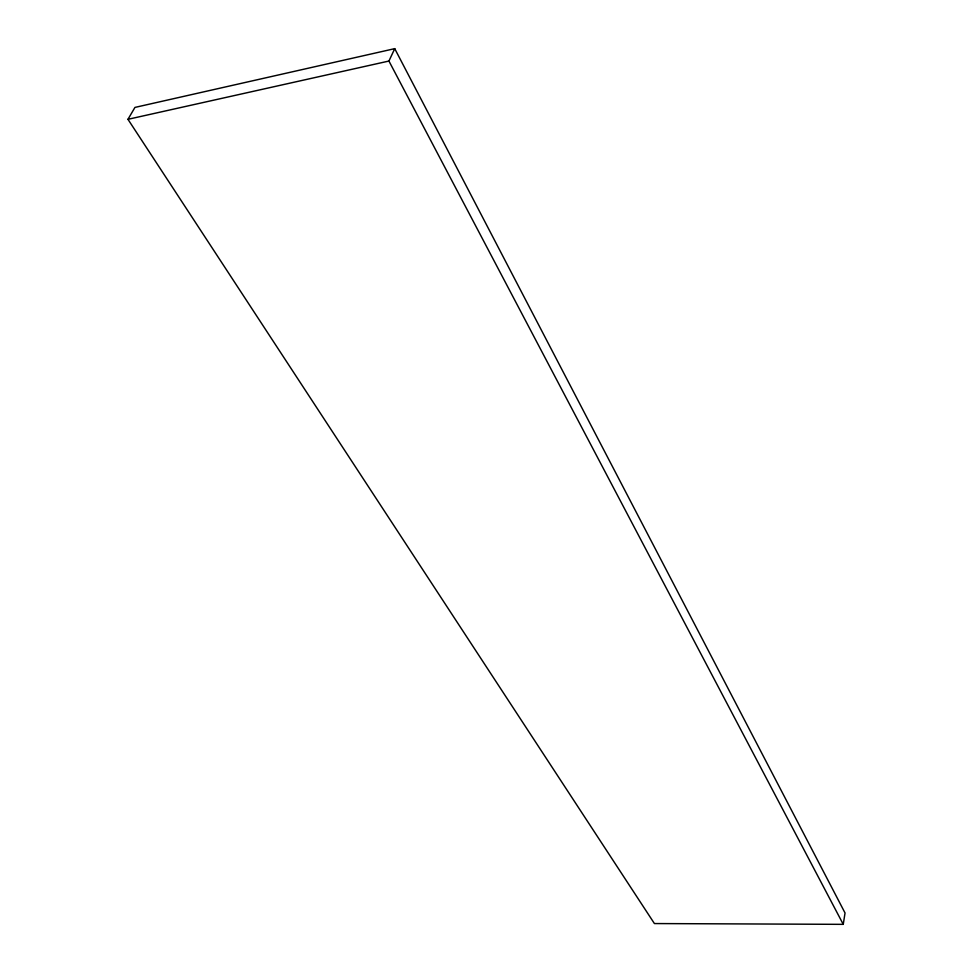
<?xml version="1.0" encoding="UTF-8"?>
<svg xmlns="http://www.w3.org/2000/svg" width="973" height="973" viewBox="0 0 973 973"><rect width="100%" height="100%" fill="white"/><g stroke="black" fill="none" stroke-linecap="round" stroke-linejoin="round"><path stroke-width="1.46" d="M843.25 924.35L845.038 912.978L394.734 48.65L134.943 107.419L127.962 119.314L654.415 923.559L843.25 924.35L388.932 61.044L394.734 48.65M127.962 119.314L388.932 61.044"/></g></svg>
